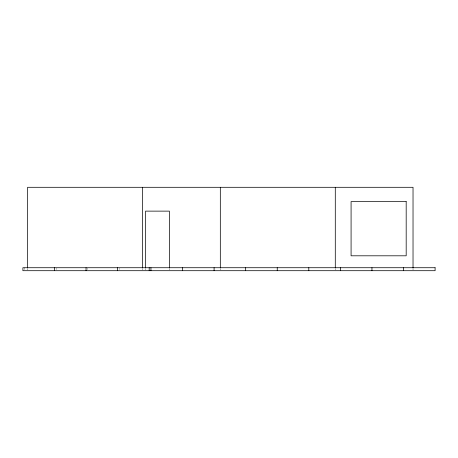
<?xml version="1.0" encoding="UTF-8"?>
<svg xmlns="http://www.w3.org/2000/svg" width="458" height="458" viewBox="0 0 458 458"><rect width="100%" height="100%" fill="white"/><g stroke="black" fill="none" stroke-linecap="round" stroke-linejoin="round"><path stroke-width="0.34" stroke-dasharray="2.29 1.72" d="M413.03 268.56L413.03 269.985M335.29 268.56L335.29 269.985M220.321 268.56L220.321 269.985M169.386 268.571L169.386 269.991M145.558 268.571L145.558 269.991M142.575 268.56L142.575 269.985M119.372 268.319L119.372 269.51M87.799 268.319L87.799 269.51M56.225 268.319L56.225 269.51M27.606 268.56L27.606 269.985M24.652 267.724L24.652 269.51"/><path stroke-width="0.69" d="M413.03 267.85L413.03 187.299L27.606 187.299L27.606 267.85M403.527 267.724L403.527 270.701M371.953 267.724L371.953 270.701M340.38 267.724L340.38 270.701M335.29 187.299L335.29 267.85M308.806 267.724L308.806 270.701M277.239 267.724L277.239 270.701M245.665 267.724L245.665 270.701M220.321 187.299L220.321 267.85M214.092 267.724L214.092 270.701M182.519 267.724L182.519 270.701M169.386 267.861L169.386 211.127L145.558 211.127L145.558 267.861M150.945 267.724L150.945 270.701M149.194 267.724L149.194 270.701M142.575 187.299L142.575 267.85M117.62 267.724L117.62 270.701M86.047 267.724L86.047 270.701M54.473 267.724L54.473 270.701M406.183 201.594L351.08 201.594L351.08 255.804L406.183 255.804L406.183 201.594M435.1 267.724L22.9 267.724L22.9 270.701L435.1 270.701L435.1 267.724"/></g></svg>
